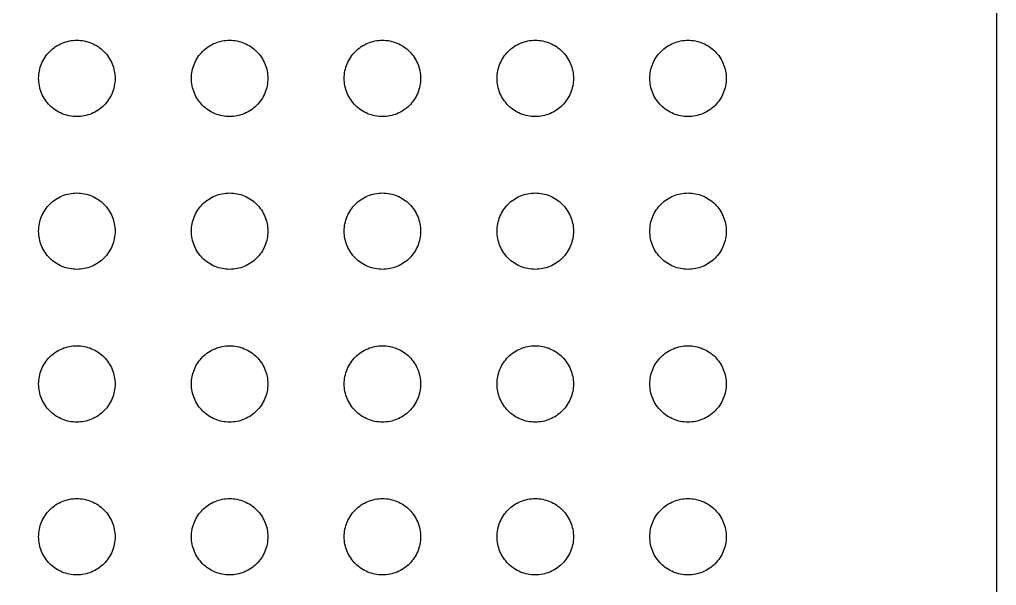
# Model space of a CAD drawing. Header units: millimetres. Extents: x 3 to 101, y 3 to 109.
# Drawn here: x 75.5 to 101.08, y 67.72 to 82.54 of the extents above; entities that cross this region are included whole.
import ezdxf

# ---------------------------------------------------------------- set-up
doc = ezdxf.new("R2010")
doc.units = ezdxf.units.MM
doc.layers.add('CUT', color=1, linetype='Continuous')
doc.layers.add('ENGRAVE', color=5, linetype='Continuous')

msp = doc.modelspace()

# ---------------------------------------------------------------- linework, layer by layer
at = {"layer": 'CUT'}
msp.add_lwpolyline([(6.9982, 109.075), (97.0018, 109.075), (97.3994, 109.0555), (97.795, 108.9968), (98.1829, 108.8996), (98.5595, 108.7649), (98.921, 108.5939), (99.264, 108.3883), (99.5852, 108.1501), (99.8815, 107.8815), (100.1501, 107.5852), (100.3883, 107.264), (100.5939, 106.921), (100.7649, 106.5595), (100.8996, 106.1829), (100.9968, 105.795), (101.0555, 105.3994), (101.075, 105.0018), (101.075, 6.9982)], dxfattribs=at)
at = {"layer": 'ENGRAVE'}
for points in [[(78, 81), (77.9988, 80.9509), (77.9952, 80.902), (77.9892, 80.8533), (77.9808, 80.8049), (77.97, 80.757), (77.9569, 80.7097), (77.9415, 80.6631), (77.9239, 80.6173), (77.904, 80.5724), (77.8819, 80.5286), (77.8577, 80.4859), (77.8315, 80.4444), (77.8032, 80.4043), (77.773, 80.3656), (77.741, 80.3284), (77.7071, 80.2929), (77.6716, 80.259), (77.6344, 80.227), (77.5957, 80.1968), (77.5556, 80.1685), (77.5141, 80.1423), (77.4714, 80.1181), (77.4276, 80.096), (77.3827, 80.0761), (77.3369, 80.0585), (77.2903, 80.0431), (77.243, 80.03), (77.1951, 80.0192), (77.1467, 80.0108), (77.098, 80.0048), (77.0491, 80.0012), (77, 80), (76.9509, 80.0012), (76.902, 80.0048), (76.8533, 80.0108), (76.8049, 80.0192), (76.757, 80.03), (76.7097, 80.0431), (76.6631, 80.0585), (76.6173, 80.0761), (76.5724, 80.096), (76.5286, 80.1181), (76.4859, 80.1423), (76.4444, 80.1685), (76.4043, 80.1968), (76.3656, 80.227), (76.3284, 80.259), (76.2929, 80.2929), (76.259, 80.3284), (76.227, 80.3656), (76.1968, 80.4043), (76.1685, 80.4444), (76.1423, 80.4859), (76.1181, 80.5286), (76.096, 80.5724), (76.0761, 80.6173), (76.0585, 80.6631), (76.0431, 80.7097), (76.03, 80.757), (76.0192, 80.8049), (76.0108, 80.8533), (76.0048, 80.902), (76.0012, 80.9509), (76, 81), (76.0012, 81.0491), (76.0048, 81.098), (76.0108, 81.1467), (76.0192, 81.1951), (76.03, 81.243), (76.0431, 81.2903), (76.0585, 81.3369), (76.0761, 81.3827), (76.096, 81.4276), (76.1181, 81.4714), (76.1423, 81.5141), (76.1685, 81.5556), (76.1968, 81.5957), (76.227, 81.6344), (76.259, 81.6716), (76.2929, 81.7071), (76.3284, 81.741), (76.3656, 81.773), (76.4043, 81.8032), (76.4444, 81.8315), (76.4859, 81.8577), (76.5286, 81.8819), (76.5724, 81.904), (76.6173, 81.9239), (76.6631, 81.9415), (76.7097, 81.9569), (76.757, 81.97), (76.8049, 81.9808), (76.8533, 81.9892), (76.902, 81.9952), (76.9509, 81.9988), (77, 82), (77.0491, 81.9988), (77.098, 81.9952), (77.1467, 81.9892), (77.1951, 81.9808), (77.243, 81.97), (77.2903, 81.9569), (77.3369, 81.9415), (77.3827, 81.9239), (77.4276, 81.904), (77.4714, 81.8819), (77.5141, 81.8577), (77.5556, 81.8315), (77.5957, 81.8032), (77.6344, 81.773), (77.6716, 81.741), (77.7071, 81.7071), (77.741, 81.6716), (77.773, 81.6344), (77.8032, 81.5957), (77.8315, 81.5556), (77.8577, 81.5141), (77.8819, 81.4714), (77.904, 81.4276), (77.9239, 81.3827), (77.9415, 81.3369), (77.9569, 81.2903), (77.97, 81.243), (77.9808, 81.1951), (77.9892, 81.1467), (77.9952, 81.098), (77.9988, 81.0491), (78, 81)], [(82, 81), (81.9988, 80.9509), (81.9952, 80.902), (81.9892, 80.8533), (81.9808, 80.8049), (81.97, 80.757), (81.9569, 80.7097), (81.9415, 80.6631), (81.9239, 80.6173), (81.904, 80.5724), (81.8819, 80.5286), (81.8577, 80.4859), (81.8315, 80.4444), (81.8032, 80.4043), (81.773, 80.3656), (81.741, 80.3284), (81.7071, 80.2929), (81.6716, 80.259), (81.6344, 80.227), (81.5957, 80.1968), (81.5556, 80.1685), (81.5141, 80.1423), (81.4714, 80.1181), (81.4276, 80.096), (81.3827, 80.0761), (81.3369, 80.0585), (81.2903, 80.0431), (81.243, 80.03), (81.1951, 80.0192), (81.1467, 80.0108), (81.098, 80.0048), (81.0491, 80.0012), (81, 80), (80.9509, 80.0012), (80.902, 80.0048), (80.8533, 80.0108), (80.8049, 80.0192), (80.757, 80.03), (80.7097, 80.0431), (80.6631, 80.0585), (80.6173, 80.0761), (80.5724, 80.096), (80.5286, 80.1181), (80.4859, 80.1423), (80.4444, 80.1685), (80.4043, 80.1968), (80.3656, 80.227), (80.3284, 80.259), (80.2929, 80.2929), (80.259, 80.3284), (80.227, 80.3656), (80.1968, 80.4043), (80.1685, 80.4444), (80.1423, 80.4859), (80.1181, 80.5286), (80.096, 80.5724), (80.0761, 80.6173), (80.0585, 80.6631), (80.0431, 80.7097), (80.03, 80.757), (80.0192, 80.8049), (80.0108, 80.8533), (80.0048, 80.902), (80.0012, 80.9509), (80, 81), (80.0012, 81.0491), (80.0048, 81.098), (80.0108, 81.1467), (80.0192, 81.1951), (80.03, 81.243), (80.0431, 81.2903), (80.0585, 81.3369), (80.0761, 81.3827), (80.096, 81.4276), (80.1181, 81.4714), (80.1423, 81.5141), (80.1685, 81.5556), (80.1968, 81.5957), (80.227, 81.6344), (80.259, 81.6716), (80.2929, 81.7071), (80.3284, 81.741), (80.3656, 81.773), (80.4043, 81.8032), (80.4444, 81.8315), (80.4859, 81.8577), (80.5286, 81.8819), (80.5724, 81.904), (80.6173, 81.9239), (80.6631, 81.9415), (80.7097, 81.9569), (80.757, 81.97), (80.8049, 81.9808), (80.8533, 81.9892), (80.902, 81.9952), (80.9509, 81.9988), (81, 82), (81.0491, 81.9988), (81.098, 81.9952), (81.1467, 81.9892), (81.1951, 81.9808), (81.243, 81.97), (81.2903, 81.9569), (81.3369, 81.9415), (81.3827, 81.9239), (81.4276, 81.904), (81.4714, 81.8819), (81.5141, 81.8577), (81.5556, 81.8315), (81.5957, 81.8032), (81.6344, 81.773), (81.6716, 81.741), (81.7071, 81.7071), (81.741, 81.6716), (81.773, 81.6344), (81.8032, 81.5957), (81.8315, 81.5556), (81.8577, 81.5141), (81.8819, 81.4714), (81.904, 81.4276), (81.9239, 81.3827), (81.9415, 81.3369), (81.9569, 81.2903), (81.97, 81.243), (81.9808, 81.1951), (81.9892, 81.1467), (81.9952, 81.098), (81.9988, 81.0491), (82, 81)], [(86, 81), (85.9988, 80.9509), (85.9952, 80.902), (85.9892, 80.8533), (85.9808, 80.8049), (85.97, 80.757), (85.9569, 80.7097), (85.9415, 80.6631), (85.9239, 80.6173), (85.904, 80.5724), (85.8819, 80.5286), (85.8577, 80.4859), (85.8315, 80.4444), (85.8032, 80.4043), (85.773, 80.3656), (85.741, 80.3284), (85.7071, 80.2929), (85.6716, 80.259), (85.6344, 80.227), (85.5957, 80.1968), (85.5556, 80.1685), (85.5141, 80.1423), (85.4714, 80.1181), (85.4276, 80.096), (85.3827, 80.0761), (85.3369, 80.0585), (85.2903, 80.0431), (85.243, 80.03), (85.1951, 80.0192), (85.1467, 80.0108), (85.098, 80.0048), (85.0491, 80.0012), (85, 80), (84.9509, 80.0012), (84.902, 80.0048), (84.8533, 80.0108), (84.8049, 80.0192), (84.757, 80.03), (84.7097, 80.0431), (84.6631, 80.0585), (84.6173, 80.0761), (84.5724, 80.096), (84.5286, 80.1181), (84.4859, 80.1423), (84.4444, 80.1685), (84.4043, 80.1968), (84.3656, 80.227), (84.3284, 80.259), (84.2929, 80.2929), (84.259, 80.3284), (84.227, 80.3656), (84.1968, 80.4043), (84.1685, 80.4444), (84.1423, 80.4859), (84.1181, 80.5286), (84.096, 80.5724), (84.0761, 80.6173), (84.0585, 80.6631), (84.0431, 80.7097), (84.03, 80.757), (84.0192, 80.8049), (84.0108, 80.8533), (84.0048, 80.902), (84.0012, 80.9509), (84, 81), (84.0012, 81.0491), (84.0048, 81.098), (84.0108, 81.1467), (84.0192, 81.1951), (84.03, 81.243), (84.0431, 81.2903), (84.0585, 81.3369), (84.0761, 81.3827), (84.096, 81.4276), (84.1181, 81.4714), (84.1423, 81.5141), (84.1685, 81.5556), (84.1968, 81.5957), (84.227, 81.6344), (84.259, 81.6716), (84.2929, 81.7071), (84.3284, 81.741), (84.3656, 81.773), (84.4043, 81.8032), (84.4444, 81.8315), (84.4859, 81.8577), (84.5286, 81.8819), (84.5724, 81.904), (84.6173, 81.9239), (84.6631, 81.9415), (84.7097, 81.9569), (84.757, 81.97), (84.8049, 81.9808), (84.8533, 81.9892), (84.902, 81.9952), (84.9509, 81.9988), (85, 82), (85.0491, 81.9988), (85.098, 81.9952), (85.1467, 81.9892), (85.1951, 81.9808), (85.243, 81.97), (85.2903, 81.9569), (85.3369, 81.9415), (85.3827, 81.9239), (85.4276, 81.904), (85.4714, 81.8819), (85.5141, 81.8577), (85.5556, 81.8315), (85.5957, 81.8032), (85.6344, 81.773), (85.6716, 81.741), (85.7071, 81.7071), (85.741, 81.6716), (85.773, 81.6344), (85.8032, 81.5957), (85.8315, 81.5556), (85.8577, 81.5141), (85.8819, 81.4714), (85.904, 81.4276), (85.9239, 81.3827), (85.9415, 81.3369), (85.9569, 81.2903), (85.97, 81.243), (85.9808, 81.1951), (85.9892, 81.1467), (85.9952, 81.098), (85.9988, 81.0491), (86, 81)], [(90, 81), (89.9988, 80.9509), (89.9952, 80.902), (89.9892, 80.8533), (89.9808, 80.8049), (89.97, 80.757), (89.9569, 80.7097), (89.9415, 80.6631), (89.9239, 80.6173), (89.904, 80.5724), (89.8819, 80.5286), (89.8577, 80.4859), (89.8315, 80.4444), (89.8032, 80.4043), (89.773, 80.3656), (89.741, 80.3284), (89.7071, 80.2929), (89.6716, 80.259), (89.6344, 80.227), (89.5957, 80.1968), (89.5556, 80.1685), (89.5141, 80.1423), (89.4714, 80.1181), (89.4276, 80.096), (89.3827, 80.0761), (89.3369, 80.0585), (89.2903, 80.0431), (89.243, 80.03), (89.1951, 80.0192), (89.1467, 80.0108), (89.098, 80.0048), (89.0491, 80.0012), (89, 80), (88.9509, 80.0012), (88.902, 80.0048), (88.8533, 80.0108), (88.8049, 80.0192), (88.757, 80.03), (88.7097, 80.0431), (88.6631, 80.0585), (88.6173, 80.0761), (88.5724, 80.096), (88.5286, 80.1181), (88.4859, 80.1423), (88.4444, 80.1685), (88.4043, 80.1968), (88.3656, 80.227), (88.3284, 80.259), (88.2929, 80.2929), (88.259, 80.3284), (88.227, 80.3656), (88.1968, 80.4043), (88.1685, 80.4444), (88.1423, 80.4859), (88.1181, 80.5286), (88.096, 80.5724), (88.0761, 80.6173), (88.0585, 80.6631), (88.0431, 80.7097), (88.03, 80.757), (88.0192, 80.8049), (88.0108, 80.8533), (88.0048, 80.902), (88.0012, 80.9509), (88, 81), (88.0012, 81.0491), (88.0048, 81.098), (88.0108, 81.1467), (88.0192, 81.1951), (88.03, 81.243), (88.0431, 81.2903), (88.0585, 81.3369), (88.0761, 81.3827), (88.096, 81.4276), (88.1181, 81.4714), (88.1423, 81.5141), (88.1685, 81.5556), (88.1968, 81.5957), (88.227, 81.6344), (88.259, 81.6716), (88.2929, 81.7071), (88.3284, 81.741), (88.3656, 81.773), (88.4043, 81.8032), (88.4444, 81.8315), (88.4859, 81.8577), (88.5286, 81.8819), (88.5724, 81.904), (88.6173, 81.9239), (88.6631, 81.9415), (88.7097, 81.9569), (88.757, 81.97), (88.8049, 81.9808), (88.8533, 81.9892), (88.902, 81.9952), (88.9509, 81.9988), (89, 82), (89.0491, 81.9988), (89.098, 81.9952), (89.1467, 81.9892), (89.1951, 81.9808), (89.243, 81.97), (89.2903, 81.9569), (89.3369, 81.9415), (89.3827, 81.9239), (89.4276, 81.904), (89.4714, 81.8819), (89.5141, 81.8577), (89.5556, 81.8315), (89.5957, 81.8032), (89.6344, 81.773), (89.6716, 81.741), (89.7071, 81.7071), (89.741, 81.6716), (89.773, 81.6344), (89.8032, 81.5957), (89.8315, 81.5556), (89.8577, 81.5141), (89.8819, 81.4714), (89.904, 81.4276), (89.9239, 81.3827), (89.9415, 81.3369), (89.9569, 81.2903), (89.97, 81.243), (89.9808, 81.1951), (89.9892, 81.1467), (89.9952, 81.098), (89.9988, 81.0491), (90, 81)], [(94, 81), (93.9988, 80.9509), (93.9952, 80.902), (93.9892, 80.8533), (93.9808, 80.8049), (93.97, 80.757), (93.9569, 80.7097), (93.9415, 80.6631), (93.9239, 80.6173), (93.904, 80.5724), (93.8819, 80.5286), (93.8577, 80.4859), (93.8315, 80.4444), (93.8032, 80.4043), (93.773, 80.3656), (93.741, 80.3284), (93.7071, 80.2929), (93.6716, 80.259), (93.6344, 80.227), (93.5957, 80.1968), (93.5556, 80.1685), (93.5141, 80.1423), (93.4714, 80.1181), (93.4276, 80.096), (93.3827, 80.0761), (93.3369, 80.0585), (93.2903, 80.0431), (93.243, 80.03), (93.1951, 80.0192), (93.1467, 80.0108), (93.098, 80.0048), (93.0491, 80.0012), (93, 80), (92.9509, 80.0012), (92.902, 80.0048), (92.8533, 80.0108), (92.8049, 80.0192), (92.757, 80.03), (92.7097, 80.0431), (92.6631, 80.0585), (92.6173, 80.0761), (92.5724, 80.096), (92.5286, 80.1181), (92.4859, 80.1423), (92.4444, 80.1685), (92.4043, 80.1968), (92.3656, 80.227), (92.3284, 80.259), (92.2929, 80.2929), (92.259, 80.3284), (92.227, 80.3656), (92.1968, 80.4043), (92.1685, 80.4444), (92.1423, 80.4859), (92.1181, 80.5286), (92.096, 80.5724), (92.0761, 80.6173), (92.0585, 80.6631), (92.0431, 80.7097), (92.03, 80.757), (92.0192, 80.8049), (92.0108, 80.8533), (92.0048, 80.902), (92.0012, 80.9509), (92, 81), (92.0012, 81.0491), (92.0048, 81.098), (92.0108, 81.1467), (92.0192, 81.1951), (92.03, 81.243), (92.0431, 81.2903), (92.0585, 81.3369), (92.0761, 81.3827), (92.096, 81.4276), (92.1181, 81.4714), (92.1423, 81.5141), (92.1685, 81.5556), (92.1968, 81.5957), (92.227, 81.6344), (92.259, 81.6716), (92.2929, 81.7071), (92.3284, 81.741), (92.3656, 81.773), (92.4043, 81.8032), (92.4444, 81.8315), (92.4859, 81.8577), (92.5286, 81.8819), (92.5724, 81.904), (92.6173, 81.9239), (92.6631, 81.9415), (92.7097, 81.9569), (92.757, 81.97), (92.8049, 81.9808), (92.8533, 81.9892), (92.902, 81.9952), (92.9509, 81.9988), (93, 82), (93.0491, 81.9988), (93.098, 81.9952), (93.1467, 81.9892), (93.1951, 81.9808), (93.243, 81.97), (93.2903, 81.9569), (93.3369, 81.9415), (93.3827, 81.9239), (93.4276, 81.904), (93.4714, 81.8819), (93.5141, 81.8577), (93.5556, 81.8315), (93.5957, 81.8032), (93.6344, 81.773), (93.6716, 81.741), (93.7071, 81.7071), (93.741, 81.6716), (93.773, 81.6344), (93.8032, 81.5957), (93.8315, 81.5556), (93.8577, 81.5141), (93.8819, 81.4714), (93.904, 81.4276), (93.9239, 81.3827), (93.9415, 81.3369), (93.9569, 81.2903), (93.97, 81.243), (93.9808, 81.1951), (93.9892, 81.1467), (93.9952, 81.098), (93.9988, 81.0491), (94, 81)], [(78, 77), (77.9988, 76.9509), (77.9952, 76.902), (77.9892, 76.8533), (77.9808, 76.8049), (77.97, 76.757), (77.9569, 76.7097), (77.9415, 76.6631), (77.9239, 76.6173), (77.904, 76.5724), (77.8819, 76.5286), (77.8577, 76.4859), (77.8315, 76.4444), (77.8032, 76.4043), (77.773, 76.3656), (77.741, 76.3284), (77.7071, 76.2929), (77.6716, 76.259), (77.6344, 76.227), (77.5957, 76.1968), (77.5556, 76.1685), (77.5141, 76.1423), (77.4714, 76.1181), (77.4276, 76.096), (77.3827, 76.0761), (77.3369, 76.0585), (77.2903, 76.0431), (77.243, 76.03), (77.1951, 76.0192), (77.1467, 76.0108), (77.098, 76.0048), (77.0491, 76.0012), (77, 76), (76.9509, 76.0012), (76.902, 76.0048), (76.8533, 76.0108), (76.8049, 76.0192), (76.757, 76.03), (76.7097, 76.0431), (76.6631, 76.0585), (76.6173, 76.0761), (76.5724, 76.096), (76.5286, 76.1181), (76.4859, 76.1423), (76.4444, 76.1685), (76.4043, 76.1968), (76.3656, 76.227), (76.3284, 76.259), (76.2929, 76.2929), (76.259, 76.3284), (76.227, 76.3656), (76.1968, 76.4043), (76.1685, 76.4444), (76.1423, 76.4859), (76.1181, 76.5286), (76.096, 76.5724), (76.0761, 76.6173), (76.0585, 76.6631), (76.0431, 76.7097), (76.03, 76.757), (76.0192, 76.8049), (76.0108, 76.8533), (76.0048, 76.902), (76.0012, 76.9509), (76, 77), (76.0012, 77.0491), (76.0048, 77.098), (76.0108, 77.1467), (76.0192, 77.1951), (76.03, 77.243), (76.0431, 77.2903), (76.0585, 77.3369), (76.0761, 77.3827), (76.096, 77.4276), (76.1181, 77.4714), (76.1423, 77.5141), (76.1685, 77.5556), (76.1968, 77.5957), (76.227, 77.6344), (76.259, 77.6716), (76.2929, 77.7071), (76.3284, 77.741), (76.3656, 77.773), (76.4043, 77.8032), (76.4444, 77.8315), (76.4859, 77.8577), (76.5286, 77.8819), (76.5724, 77.904), (76.6173, 77.9239), (76.6631, 77.9415), (76.7097, 77.9569), (76.757, 77.97), (76.8049, 77.9808), (76.8533, 77.9892), (76.902, 77.9952), (76.9509, 77.9988), (77, 78), (77.0491, 77.9988), (77.098, 77.9952), (77.1467, 77.9892), (77.1951, 77.9808), (77.243, 77.97), (77.2903, 77.9569), (77.3369, 77.9415), (77.3827, 77.9239), (77.4276, 77.904), (77.4714, 77.8819), (77.5141, 77.8577), (77.5556, 77.8315), (77.5957, 77.8032), (77.6344, 77.773), (77.6716, 77.741), (77.7071, 77.7071), (77.741, 77.6716), (77.773, 77.6344), (77.8032, 77.5957), (77.8315, 77.5556), (77.8577, 77.5141), (77.8819, 77.4714), (77.904, 77.4276), (77.9239, 77.3827), (77.9415, 77.3369), (77.9569, 77.2903), (77.97, 77.243), (77.9808, 77.1951), (77.9892, 77.1467), (77.9952, 77.098), (77.9988, 77.0491), (78, 77)], [(82, 77), (81.9988, 76.9509), (81.9952, 76.902), (81.9892, 76.8533), (81.9808, 76.8049), (81.97, 76.757), (81.9569, 76.7097), (81.9415, 76.6631), (81.9239, 76.6173), (81.904, 76.5724), (81.8819, 76.5286), (81.8577, 76.4859), (81.8315, 76.4444), (81.8032, 76.4043), (81.773, 76.3656), (81.741, 76.3284), (81.7071, 76.2929), (81.6716, 76.259), (81.6344, 76.227), (81.5957, 76.1968), (81.5556, 76.1685), (81.5141, 76.1423), (81.4714, 76.1181), (81.4276, 76.096), (81.3827, 76.0761), (81.3369, 76.0585), (81.2903, 76.0431), (81.243, 76.03), (81.1951, 76.0192), (81.1467, 76.0108), (81.098, 76.0048), (81.0491, 76.0012), (81, 76), (80.9509, 76.0012), (80.902, 76.0048), (80.8533, 76.0108), (80.8049, 76.0192), (80.757, 76.03), (80.7097, 76.0431), (80.6631, 76.0585), (80.6173, 76.0761), (80.5724, 76.096), (80.5286, 76.1181), (80.4859, 76.1423), (80.4444, 76.1685), (80.4043, 76.1968), (80.3656, 76.227), (80.3284, 76.259), (80.2929, 76.2929), (80.259, 76.3284), (80.227, 76.3656), (80.1968, 76.4043), (80.1685, 76.4444), (80.1423, 76.4859), (80.1181, 76.5286), (80.096, 76.5724), (80.0761, 76.6173), (80.0585, 76.6631), (80.0431, 76.7097), (80.03, 76.757), (80.0192, 76.8049), (80.0108, 76.8533), (80.0048, 76.902), (80.0012, 76.9509), (80, 77), (80.0012, 77.0491), (80.0048, 77.098), (80.0108, 77.1467), (80.0192, 77.1951), (80.03, 77.243), (80.0431, 77.2903), (80.0585, 77.3369), (80.0761, 77.3827), (80.096, 77.4276), (80.1181, 77.4714), (80.1423, 77.5141), (80.1685, 77.5556), (80.1968, 77.5957), (80.227, 77.6344), (80.259, 77.6716), (80.2929, 77.7071), (80.3284, 77.741), (80.3656, 77.773), (80.4043, 77.8032), (80.4444, 77.8315), (80.4859, 77.8577), (80.5286, 77.8819), (80.5724, 77.904), (80.6173, 77.9239), (80.6631, 77.9415), (80.7097, 77.9569), (80.757, 77.97), (80.8049, 77.9808), (80.8533, 77.9892), (80.902, 77.9952), (80.9509, 77.9988), (81, 78), (81.0491, 77.9988), (81.098, 77.9952), (81.1467, 77.9892), (81.1951, 77.9808), (81.243, 77.97), (81.2903, 77.9569), (81.3369, 77.9415), (81.3827, 77.9239), (81.4276, 77.904), (81.4714, 77.8819), (81.5141, 77.8577), (81.5556, 77.8315), (81.5957, 77.8032), (81.6344, 77.773), (81.6716, 77.741), (81.7071, 77.7071), (81.741, 77.6716), (81.773, 77.6344), (81.8032, 77.5957), (81.8315, 77.5556), (81.8577, 77.5141), (81.8819, 77.4714), (81.904, 77.4276), (81.9239, 77.3827), (81.9415, 77.3369), (81.9569, 77.2903), (81.97, 77.243), (81.9808, 77.1951), (81.9892, 77.1467), (81.9952, 77.098), (81.9988, 77.0491), (82, 77)], [(86, 77), (85.9988, 76.9509), (85.9952, 76.902), (85.9892, 76.8533), (85.9808, 76.8049), (85.97, 76.757), (85.9569, 76.7097), (85.9415, 76.6631), (85.9239, 76.6173), (85.904, 76.5724), (85.8819, 76.5286), (85.8577, 76.4859), (85.8315, 76.4444), (85.8032, 76.4043), (85.773, 76.3656), (85.741, 76.3284), (85.7071, 76.2929), (85.6716, 76.259), (85.6344, 76.227), (85.5957, 76.1968), (85.5556, 76.1685), (85.5141, 76.1423), (85.4714, 76.1181), (85.4276, 76.096), (85.3827, 76.0761), (85.3369, 76.0585), (85.2903, 76.0431), (85.243, 76.03), (85.1951, 76.0192), (85.1467, 76.0108), (85.098, 76.0048), (85.0491, 76.0012), (85, 76), (84.9509, 76.0012), (84.902, 76.0048), (84.8533, 76.0108), (84.8049, 76.0192), (84.757, 76.03), (84.7097, 76.0431), (84.6631, 76.0585), (84.6173, 76.0761), (84.5724, 76.096), (84.5286, 76.1181), (84.4859, 76.1423), (84.4444, 76.1685), (84.4043, 76.1968), (84.3656, 76.227), (84.3284, 76.259), (84.2929, 76.2929), (84.259, 76.3284), (84.227, 76.3656), (84.1968, 76.4043), (84.1685, 76.4444), (84.1423, 76.4859), (84.1181, 76.5286), (84.096, 76.5724), (84.0761, 76.6173), (84.0585, 76.6631), (84.0431, 76.7097), (84.03, 76.757), (84.0192, 76.8049), (84.0108, 76.8533), (84.0048, 76.902), (84.0012, 76.9509), (84, 77), (84.0012, 77.0491), (84.0048, 77.098), (84.0108, 77.1467), (84.0192, 77.1951), (84.03, 77.243), (84.0431, 77.2903), (84.0585, 77.3369), (84.0761, 77.3827), (84.096, 77.4276), (84.1181, 77.4714), (84.1423, 77.5141), (84.1685, 77.5556), (84.1968, 77.5957), (84.227, 77.6344), (84.259, 77.6716), (84.2929, 77.7071), (84.3284, 77.741), (84.3656, 77.773), (84.4043, 77.8032), (84.4444, 77.8315), (84.4859, 77.8577), (84.5286, 77.8819), (84.5724, 77.904), (84.6173, 77.9239), (84.6631, 77.9415), (84.7097, 77.9569), (84.757, 77.97), (84.8049, 77.9808), (84.8533, 77.9892), (84.902, 77.9952), (84.9509, 77.9988), (85, 78), (85.0491, 77.9988), (85.098, 77.9952), (85.1467, 77.9892), (85.1951, 77.9808), (85.243, 77.97), (85.2903, 77.9569), (85.3369, 77.9415), (85.3827, 77.9239), (85.4276, 77.904), (85.4714, 77.8819), (85.5141, 77.8577), (85.5556, 77.8315), (85.5957, 77.8032), (85.6344, 77.773), (85.6716, 77.741), (85.7071, 77.7071), (85.741, 77.6716), (85.773, 77.6344), (85.8032, 77.5957), (85.8315, 77.5556), (85.8577, 77.5141), (85.8819, 77.4714), (85.904, 77.4276), (85.9239, 77.3827), (85.9415, 77.3369), (85.9569, 77.2903), (85.97, 77.243), (85.9808, 77.1951), (85.9892, 77.1467), (85.9952, 77.098), (85.9988, 77.0491), (86, 77)], [(90, 77), (89.9988, 76.9509), (89.9952, 76.902), (89.9892, 76.8533), (89.9808, 76.8049), (89.97, 76.757), (89.9569, 76.7097), (89.9415, 76.6631), (89.9239, 76.6173), (89.904, 76.5724), (89.8819, 76.5286), (89.8577, 76.4859), (89.8315, 76.4444), (89.8032, 76.4043), (89.773, 76.3656), (89.741, 76.3284), (89.7071, 76.2929), (89.6716, 76.259), (89.6344, 76.227), (89.5957, 76.1968), (89.5556, 76.1685), (89.5141, 76.1423), (89.4714, 76.1181), (89.4276, 76.096), (89.3827, 76.0761), (89.3369, 76.0585), (89.2903, 76.0431), (89.243, 76.03), (89.1951, 76.0192), (89.1467, 76.0108), (89.098, 76.0048), (89.0491, 76.0012), (89, 76), (88.9509, 76.0012), (88.902, 76.0048), (88.8533, 76.0108), (88.8049, 76.0192), (88.757, 76.03), (88.7097, 76.0431), (88.6631, 76.0585), (88.6173, 76.0761), (88.5724, 76.096), (88.5286, 76.1181), (88.4859, 76.1423), (88.4444, 76.1685), (88.4043, 76.1968), (88.3656, 76.227), (88.3284, 76.259), (88.2929, 76.2929), (88.259, 76.3284), (88.227, 76.3656), (88.1968, 76.4043), (88.1685, 76.4444), (88.1423, 76.4859), (88.1181, 76.5286), (88.096, 76.5724), (88.0761, 76.6173), (88.0585, 76.6631), (88.0431, 76.7097), (88.03, 76.757), (88.0192, 76.8049), (88.0108, 76.8533), (88.0048, 76.902), (88.0012, 76.9509), (88, 77), (88.0012, 77.0491), (88.0048, 77.098), (88.0108, 77.1467), (88.0192, 77.1951), (88.03, 77.243), (88.0431, 77.2903), (88.0585, 77.3369), (88.0761, 77.3827), (88.096, 77.4276), (88.1181, 77.4714), (88.1423, 77.5141), (88.1685, 77.5556), (88.1968, 77.5957), (88.227, 77.6344), (88.259, 77.6716), (88.2929, 77.7071), (88.3284, 77.741), (88.3656, 77.773), (88.4043, 77.8032), (88.4444, 77.8315), (88.4859, 77.8577), (88.5286, 77.8819), (88.5724, 77.904), (88.6173, 77.9239), (88.6631, 77.9415), (88.7097, 77.9569), (88.757, 77.97), (88.8049, 77.9808), (88.8533, 77.9892), (88.902, 77.9952), (88.9509, 77.9988), (89, 78), (89.0491, 77.9988), (89.098, 77.9952), (89.1467, 77.9892), (89.1951, 77.9808), (89.243, 77.97), (89.2903, 77.9569), (89.3369, 77.9415), (89.3827, 77.9239), (89.4276, 77.904), (89.4714, 77.8819), (89.5141, 77.8577), (89.5556, 77.8315), (89.5957, 77.8032), (89.6344, 77.773), (89.6716, 77.741), (89.7071, 77.7071), (89.741, 77.6716), (89.773, 77.6344), (89.8032, 77.5957), (89.8315, 77.5556), (89.8577, 77.5141), (89.8819, 77.4714), (89.904, 77.4276), (89.9239, 77.3827), (89.9415, 77.3369), (89.9569, 77.2903), (89.97, 77.243), (89.9808, 77.1951), (89.9892, 77.1467), (89.9952, 77.098), (89.9988, 77.0491), (90, 77)], [(94, 77), (93.9988, 76.9509), (93.9952, 76.902), (93.9892, 76.8533), (93.9808, 76.8049), (93.97, 76.757), (93.9569, 76.7097), (93.9415, 76.6631), (93.9239, 76.6173), (93.904, 76.5724), (93.8819, 76.5286), (93.8577, 76.4859), (93.8315, 76.4444), (93.8032, 76.4043), (93.773, 76.3656), (93.741, 76.3284), (93.7071, 76.2929), (93.6716, 76.259), (93.6344, 76.227), (93.5957, 76.1968), (93.5556, 76.1685), (93.5141, 76.1423), (93.4714, 76.1181), (93.4276, 76.096), (93.3827, 76.0761), (93.3369, 76.0585), (93.2903, 76.0431), (93.243, 76.03), (93.1951, 76.0192), (93.1467, 76.0108), (93.098, 76.0048), (93.0491, 76.0012), (93, 76), (92.9509, 76.0012), (92.902, 76.0048), (92.8533, 76.0108), (92.8049, 76.0192), (92.757, 76.03), (92.7097, 76.0431), (92.6631, 76.0585), (92.6173, 76.0761), (92.5724, 76.096), (92.5286, 76.1181), (92.4859, 76.1423), (92.4444, 76.1685), (92.4043, 76.1968), (92.3656, 76.227), (92.3284, 76.259), (92.2929, 76.2929), (92.259, 76.3284), (92.227, 76.3656), (92.1968, 76.4043), (92.1685, 76.4444), (92.1423, 76.4859), (92.1181, 76.5286), (92.096, 76.5724), (92.0761, 76.6173), (92.0585, 76.6631), (92.0431, 76.7097), (92.03, 76.757), (92.0192, 76.8049), (92.0108, 76.8533), (92.0048, 76.902), (92.0012, 76.9509), (92, 77), (92.0012, 77.0491), (92.0048, 77.098), (92.0108, 77.1467), (92.0192, 77.1951), (92.03, 77.243), (92.0431, 77.2903), (92.0585, 77.3369), (92.0761, 77.3827), (92.096, 77.4276), (92.1181, 77.4714), (92.1423, 77.5141), (92.1685, 77.5556), (92.1968, 77.5957), (92.227, 77.6344), (92.259, 77.6716), (92.2929, 77.7071), (92.3284, 77.741), (92.3656, 77.773), (92.4043, 77.8032), (92.4444, 77.8315), (92.4859, 77.8577), (92.5286, 77.8819), (92.5724, 77.904), (92.6173, 77.9239), (92.6631, 77.9415), (92.7097, 77.9569), (92.757, 77.97), (92.8049, 77.9808), (92.8533, 77.9892), (92.902, 77.9952), (92.9509, 77.9988), (93, 78), (93.0491, 77.9988), (93.098, 77.9952), (93.1467, 77.9892), (93.1951, 77.9808), (93.243, 77.97), (93.2903, 77.9569), (93.3369, 77.9415), (93.3827, 77.9239), (93.4276, 77.904), (93.4714, 77.8819), (93.5141, 77.8577), (93.5556, 77.8315), (93.5957, 77.8032), (93.6344, 77.773), (93.6716, 77.741), (93.7071, 77.7071), (93.741, 77.6716), (93.773, 77.6344), (93.8032, 77.5957), (93.8315, 77.5556), (93.8577, 77.5141), (93.8819, 77.4714), (93.904, 77.4276), (93.9239, 77.3827), (93.9415, 77.3369), (93.9569, 77.2903), (93.97, 77.243), (93.9808, 77.1951), (93.9892, 77.1467), (93.9952, 77.098), (93.9988, 77.0491), (94, 77)], [(78, 73), (77.9988, 72.9509), (77.9952, 72.902), (77.9892, 72.8533), (77.9808, 72.8049), (77.97, 72.757), (77.9569, 72.7097), (77.9415, 72.6631), (77.9239, 72.6173), (77.904, 72.5724), (77.8819, 72.5286), (77.8577, 72.4859), (77.8315, 72.4444), (77.8032, 72.4043), (77.773, 72.3656), (77.741, 72.3284), (77.7071, 72.2929), (77.6716, 72.259), (77.6344, 72.227), (77.5957, 72.1968), (77.5556, 72.1685), (77.5141, 72.1423), (77.4714, 72.1181), (77.4276, 72.096), (77.3827, 72.0761), (77.3369, 72.0585), (77.2903, 72.0431), (77.243, 72.03), (77.1951, 72.0192), (77.1467, 72.0108), (77.098, 72.0048), (77.0491, 72.0012), (77, 72), (76.9509, 72.0012), (76.902, 72.0048), (76.8533, 72.0108), (76.8049, 72.0192), (76.757, 72.03), (76.7097, 72.0431), (76.6631, 72.0585), (76.6173, 72.0761), (76.5724, 72.096), (76.5286, 72.1181), (76.4859, 72.1423), (76.4444, 72.1685), (76.4043, 72.1968), (76.3656, 72.227), (76.3284, 72.259), (76.2929, 72.2929), (76.259, 72.3284), (76.227, 72.3656), (76.1968, 72.4043), (76.1685, 72.4444), (76.1423, 72.4859), (76.1181, 72.5286), (76.096, 72.5724), (76.0761, 72.6173), (76.0585, 72.6631), (76.0431, 72.7097), (76.03, 72.757), (76.0192, 72.8049), (76.0108, 72.8533), (76.0048, 72.902), (76.0012, 72.9509), (76, 73), (76.0012, 73.0491), (76.0048, 73.098), (76.0108, 73.1467), (76.0192, 73.1951), (76.03, 73.243), (76.0431, 73.2903), (76.0585, 73.3369), (76.0761, 73.3827), (76.096, 73.4276), (76.1181, 73.4714), (76.1423, 73.5141), (76.1685, 73.5556), (76.1968, 73.5957), (76.227, 73.6344), (76.259, 73.6716), (76.2929, 73.7071), (76.3284, 73.741), (76.3656, 73.773), (76.4043, 73.8032), (76.4444, 73.8315), (76.4859, 73.8577), (76.5286, 73.8819), (76.5724, 73.904), (76.6173, 73.9239), (76.6631, 73.9415), (76.7097, 73.9569), (76.757, 73.97), (76.8049, 73.9808), (76.8533, 73.9892), (76.902, 73.9952), (76.9509, 73.9988), (77, 74), (77.0491, 73.9988), (77.098, 73.9952), (77.1467, 73.9892), (77.1951, 73.9808), (77.243, 73.97), (77.2903, 73.9569), (77.3369, 73.9415), (77.3827, 73.9239), (77.4276, 73.904), (77.4714, 73.8819), (77.5141, 73.8577), (77.5556, 73.8315), (77.5957, 73.8032), (77.6344, 73.773), (77.6716, 73.741), (77.7071, 73.7071), (77.741, 73.6716), (77.773, 73.6344), (77.8032, 73.5957), (77.8315, 73.5556), (77.8577, 73.5141), (77.8819, 73.4714), (77.904, 73.4276), (77.9239, 73.3827), (77.9415, 73.3369), (77.9569, 73.2903), (77.97, 73.243), (77.9808, 73.1951), (77.9892, 73.1467), (77.9952, 73.098), (77.9988, 73.0491), (78, 73)], [(82, 73), (81.9988, 72.9509), (81.9952, 72.902), (81.9892, 72.8533), (81.9808, 72.8049), (81.97, 72.757), (81.9569, 72.7097), (81.9415, 72.6631), (81.9239, 72.6173), (81.904, 72.5724), (81.8819, 72.5286), (81.8577, 72.4859), (81.8315, 72.4444), (81.8032, 72.4043), (81.773, 72.3656), (81.741, 72.3284), (81.7071, 72.2929), (81.6716, 72.259), (81.6344, 72.227), (81.5957, 72.1968), (81.5556, 72.1685), (81.5141, 72.1423), (81.4714, 72.1181), (81.4276, 72.096), (81.3827, 72.0761), (81.3369, 72.0585), (81.2903, 72.0431), (81.243, 72.03), (81.1951, 72.0192), (81.1467, 72.0108), (81.098, 72.0048), (81.0491, 72.0012), (81, 72), (80.9509, 72.0012), (80.902, 72.0048), (80.8533, 72.0108), (80.8049, 72.0192), (80.757, 72.03), (80.7097, 72.0431), (80.6631, 72.0585), (80.6173, 72.0761), (80.5724, 72.096), (80.5286, 72.1181), (80.4859, 72.1423), (80.4444, 72.1685), (80.4043, 72.1968), (80.3656, 72.227), (80.3284, 72.259), (80.2929, 72.2929), (80.259, 72.3284), (80.227, 72.3656), (80.1968, 72.4043), (80.1685, 72.4444), (80.1423, 72.4859), (80.1181, 72.5286), (80.096, 72.5724), (80.0761, 72.6173), (80.0585, 72.6631), (80.0431, 72.7097), (80.03, 72.757), (80.0192, 72.8049), (80.0108, 72.8533), (80.0048, 72.902), (80.0012, 72.9509), (80, 73), (80.0012, 73.0491), (80.0048, 73.098), (80.0108, 73.1467), (80.0192, 73.1951), (80.03, 73.243), (80.0431, 73.2903), (80.0585, 73.3369), (80.0761, 73.3827), (80.096, 73.4276), (80.1181, 73.4714), (80.1423, 73.5141), (80.1685, 73.5556), (80.1968, 73.5957), (80.227, 73.6344), (80.259, 73.6716), (80.2929, 73.7071), (80.3284, 73.741), (80.3656, 73.773), (80.4043, 73.8032), (80.4444, 73.8315), (80.4859, 73.8577), (80.5286, 73.8819), (80.5724, 73.904), (80.6173, 73.9239), (80.6631, 73.9415), (80.7097, 73.9569), (80.757, 73.97), (80.8049, 73.9808), (80.8533, 73.9892), (80.902, 73.9952), (80.9509, 73.9988), (81, 74), (81.0491, 73.9988), (81.098, 73.9952), (81.1467, 73.9892), (81.1951, 73.9808), (81.243, 73.97), (81.2903, 73.9569), (81.3369, 73.9415), (81.3827, 73.9239), (81.4276, 73.904), (81.4714, 73.8819), (81.5141, 73.8577), (81.5556, 73.8315), (81.5957, 73.8032), (81.6344, 73.773), (81.6716, 73.741), (81.7071, 73.7071), (81.741, 73.6716), (81.773, 73.6344), (81.8032, 73.5957), (81.8315, 73.5556), (81.8577, 73.5141), (81.8819, 73.4714), (81.904, 73.4276), (81.9239, 73.3827), (81.9415, 73.3369), (81.9569, 73.2903), (81.97, 73.243), (81.9808, 73.1951), (81.9892, 73.1467), (81.9952, 73.098), (81.9988, 73.0491), (82, 73)], [(86, 73), (85.9988, 72.9509), (85.9952, 72.902), (85.9892, 72.8533), (85.9808, 72.8049), (85.97, 72.757), (85.9569, 72.7097), (85.9415, 72.6631), (85.9239, 72.6173), (85.904, 72.5724), (85.8819, 72.5286), (85.8577, 72.4859), (85.8315, 72.4444), (85.8032, 72.4043), (85.773, 72.3656), (85.741, 72.3284), (85.7071, 72.2929), (85.6716, 72.259), (85.6344, 72.227), (85.5957, 72.1968), (85.5556, 72.1685), (85.5141, 72.1423), (85.4714, 72.1181), (85.4276, 72.096), (85.3827, 72.0761), (85.3369, 72.0585), (85.2903, 72.0431), (85.243, 72.03), (85.1951, 72.0192), (85.1467, 72.0108), (85.098, 72.0048), (85.0491, 72.0012), (85, 72), (84.9509, 72.0012), (84.902, 72.0048), (84.8533, 72.0108), (84.8049, 72.0192), (84.757, 72.03), (84.7097, 72.0431), (84.6631, 72.0585), (84.6173, 72.0761), (84.5724, 72.096), (84.5286, 72.1181), (84.4859, 72.1423), (84.4444, 72.1685), (84.4043, 72.1968), (84.3656, 72.227), (84.3284, 72.259), (84.2929, 72.2929), (84.259, 72.3284), (84.227, 72.3656), (84.1968, 72.4043), (84.1685, 72.4444), (84.1423, 72.4859), (84.1181, 72.5286), (84.096, 72.5724), (84.0761, 72.6173), (84.0585, 72.6631), (84.0431, 72.7097), (84.03, 72.757), (84.0192, 72.8049), (84.0108, 72.8533), (84.0048, 72.902), (84.0012, 72.9509), (84, 73), (84.0012, 73.0491), (84.0048, 73.098), (84.0108, 73.1467), (84.0192, 73.1951), (84.03, 73.243), (84.0431, 73.2903), (84.0585, 73.3369), (84.0761, 73.3827), (84.096, 73.4276), (84.1181, 73.4714), (84.1423, 73.5141), (84.1685, 73.5556), (84.1968, 73.5957), (84.227, 73.6344), (84.259, 73.6716), (84.2929, 73.7071), (84.3284, 73.741), (84.3656, 73.773), (84.4043, 73.8032), (84.4444, 73.8315), (84.4859, 73.8577), (84.5286, 73.8819), (84.5724, 73.904), (84.6173, 73.9239), (84.6631, 73.9415), (84.7097, 73.9569), (84.757, 73.97), (84.8049, 73.9808), (84.8533, 73.9892), (84.902, 73.9952), (84.9509, 73.9988), (85, 74), (85.0491, 73.9988), (85.098, 73.9952), (85.1467, 73.9892), (85.1951, 73.9808), (85.243, 73.97), (85.2903, 73.9569), (85.3369, 73.9415), (85.3827, 73.9239), (85.4276, 73.904), (85.4714, 73.8819), (85.5141, 73.8577), (85.5556, 73.8315), (85.5957, 73.8032), (85.6344, 73.773), (85.6716, 73.741), (85.7071, 73.7071), (85.741, 73.6716), (85.773, 73.6344), (85.8032, 73.5957), (85.8315, 73.5556), (85.8577, 73.5141), (85.8819, 73.4714), (85.904, 73.4276), (85.9239, 73.3827), (85.9415, 73.3369), (85.9569, 73.2903), (85.97, 73.243), (85.9808, 73.1951), (85.9892, 73.1467), (85.9952, 73.098), (85.9988, 73.0491), (86, 73)], [(90, 73), (89.9988, 72.9509), (89.9952, 72.902), (89.9892, 72.8533), (89.9808, 72.8049), (89.97, 72.757), (89.9569, 72.7097), (89.9415, 72.6631), (89.9239, 72.6173), (89.904, 72.5724), (89.8819, 72.5286), (89.8577, 72.4859), (89.8315, 72.4444), (89.8032, 72.4043), (89.773, 72.3656), (89.741, 72.3284), (89.7071, 72.2929), (89.6716, 72.259), (89.6344, 72.227), (89.5957, 72.1968), (89.5556, 72.1685), (89.5141, 72.1423), (89.4714, 72.1181), (89.4276, 72.096), (89.3827, 72.0761), (89.3369, 72.0585), (89.2903, 72.0431), (89.243, 72.03), (89.1951, 72.0192), (89.1467, 72.0108), (89.098, 72.0048), (89.0491, 72.0012), (89, 72), (88.9509, 72.0012), (88.902, 72.0048), (88.8533, 72.0108), (88.8049, 72.0192), (88.757, 72.03), (88.7097, 72.0431), (88.6631, 72.0585), (88.6173, 72.0761), (88.5724, 72.096), (88.5286, 72.1181), (88.4859, 72.1423), (88.4444, 72.1685), (88.4043, 72.1968), (88.3656, 72.227), (88.3284, 72.259), (88.2929, 72.2929), (88.259, 72.3284), (88.227, 72.3656), (88.1968, 72.4043), (88.1685, 72.4444), (88.1423, 72.4859), (88.1181, 72.5286), (88.096, 72.5724), (88.0761, 72.6173), (88.0585, 72.6631), (88.0431, 72.7097), (88.03, 72.757), (88.0192, 72.8049), (88.0108, 72.8533), (88.0048, 72.902), (88.0012, 72.9509), (88, 73), (88.0012, 73.0491), (88.0048, 73.098), (88.0108, 73.1467), (88.0192, 73.1951), (88.03, 73.243), (88.0431, 73.2903), (88.0585, 73.3369), (88.0761, 73.3827), (88.096, 73.4276), (88.1181, 73.4714), (88.1423, 73.5141), (88.1685, 73.5556), (88.1968, 73.5957), (88.227, 73.6344), (88.259, 73.6716), (88.2929, 73.7071), (88.3284, 73.741), (88.3656, 73.773), (88.4043, 73.8032), (88.4444, 73.8315), (88.4859, 73.8577), (88.5286, 73.8819), (88.5724, 73.904), (88.6173, 73.9239), (88.6631, 73.9415), (88.7097, 73.9569), (88.757, 73.97), (88.8049, 73.9808), (88.8533, 73.9892), (88.902, 73.9952), (88.9509, 73.9988), (89, 74), (89.0491, 73.9988), (89.098, 73.9952), (89.1467, 73.9892), (89.1951, 73.9808), (89.243, 73.97), (89.2903, 73.9569), (89.3369, 73.9415), (89.3827, 73.9239), (89.4276, 73.904), (89.4714, 73.8819), (89.5141, 73.8577), (89.5556, 73.8315), (89.5957, 73.8032), (89.6344, 73.773), (89.6716, 73.741), (89.7071, 73.7071), (89.741, 73.6716), (89.773, 73.6344), (89.8032, 73.5957), (89.8315, 73.5556), (89.8577, 73.5141), (89.8819, 73.4714), (89.904, 73.4276), (89.9239, 73.3827), (89.9415, 73.3369), (89.9569, 73.2903), (89.97, 73.243), (89.9808, 73.1951), (89.9892, 73.1467), (89.9952, 73.098), (89.9988, 73.0491), (90, 73)], [(94, 73), (93.9988, 72.9509), (93.9952, 72.902), (93.9892, 72.8533), (93.9808, 72.8049), (93.97, 72.757), (93.9569, 72.7097), (93.9415, 72.6631), (93.9239, 72.6173), (93.904, 72.5724), (93.8819, 72.5286), (93.8577, 72.4859), (93.8315, 72.4444), (93.8032, 72.4043), (93.773, 72.3656), (93.741, 72.3284), (93.7071, 72.2929), (93.6716, 72.259), (93.6344, 72.227), (93.5957, 72.1968), (93.5556, 72.1685), (93.5141, 72.1423), (93.4714, 72.1181), (93.4276, 72.096), (93.3827, 72.0761), (93.3369, 72.0585), (93.2903, 72.0431), (93.243, 72.03), (93.1951, 72.0192), (93.1467, 72.0108), (93.098, 72.0048), (93.0491, 72.0012), (93, 72), (92.9509, 72.0012), (92.902, 72.0048), (92.8533, 72.0108), (92.8049, 72.0192), (92.757, 72.03), (92.7097, 72.0431), (92.6631, 72.0585), (92.6173, 72.0761), (92.5724, 72.096), (92.5286, 72.1181), (92.4859, 72.1423), (92.4444, 72.1685), (92.4043, 72.1968), (92.3656, 72.227), (92.3284, 72.259), (92.2929, 72.2929), (92.259, 72.3284), (92.227, 72.3656), (92.1968, 72.4043), (92.1685, 72.4444), (92.1423, 72.4859), (92.1181, 72.5286), (92.096, 72.5724), (92.0761, 72.6173), (92.0585, 72.6631), (92.0431, 72.7097), (92.03, 72.757), (92.0192, 72.8049), (92.0108, 72.8533), (92.0048, 72.902), (92.0012, 72.9509), (92, 73), (92.0012, 73.0491), (92.0048, 73.098), (92.0108, 73.1467), (92.0192, 73.1951), (92.03, 73.243), (92.0431, 73.2903), (92.0585, 73.3369), (92.0761, 73.3827), (92.096, 73.4276), (92.1181, 73.4714), (92.1423, 73.5141), (92.1685, 73.5556), (92.1968, 73.5957), (92.227, 73.6344), (92.259, 73.6716), (92.2929, 73.7071), (92.3284, 73.741), (92.3656, 73.773), (92.4043, 73.8032), (92.4444, 73.8315), (92.4859, 73.8577), (92.5286, 73.8819), (92.5724, 73.904), (92.6173, 73.9239), (92.6631, 73.9415), (92.7097, 73.9569), (92.757, 73.97), (92.8049, 73.9808), (92.8533, 73.9892), (92.902, 73.9952), (92.9509, 73.9988), (93, 74), (93.0491, 73.9988), (93.098, 73.9952), (93.1467, 73.9892), (93.1951, 73.9808), (93.243, 73.97), (93.2903, 73.9569), (93.3369, 73.9415), (93.3827, 73.9239), (93.4276, 73.904), (93.4714, 73.8819), (93.5141, 73.8577), (93.5556, 73.8315), (93.5957, 73.8032), (93.6344, 73.773), (93.6716, 73.741), (93.7071, 73.7071), (93.741, 73.6716), (93.773, 73.6344), (93.8032, 73.5957), (93.8315, 73.5556), (93.8577, 73.5141), (93.8819, 73.4714), (93.904, 73.4276), (93.9239, 73.3827), (93.9415, 73.3369), (93.9569, 73.2903), (93.97, 73.243), (93.9808, 73.1951), (93.9892, 73.1467), (93.9952, 73.098), (93.9988, 73.0491), (94, 73)], [(78, 69), (77.9988, 68.9509), (77.9952, 68.902), (77.9892, 68.8533), (77.9808, 68.8049), (77.97, 68.757), (77.9569, 68.7097), (77.9415, 68.6631), (77.9239, 68.6173), (77.904, 68.5724), (77.8819, 68.5286), (77.8577, 68.4859), (77.8315, 68.4444), (77.8032, 68.4043), (77.773, 68.3656), (77.741, 68.3284), (77.7071, 68.2929), (77.6716, 68.259), (77.6344, 68.227), (77.5957, 68.1968), (77.5556, 68.1685), (77.5141, 68.1423), (77.4714, 68.1181), (77.4276, 68.096), (77.3827, 68.0761), (77.3369, 68.0585), (77.2903, 68.0431), (77.243, 68.03), (77.1951, 68.0192), (77.1467, 68.0108), (77.098, 68.0048), (77.0491, 68.0012), (77, 68), (76.9509, 68.0012), (76.902, 68.0048), (76.8533, 68.0108), (76.8049, 68.0192), (76.757, 68.03), (76.7097, 68.0431), (76.6631, 68.0585), (76.6173, 68.0761), (76.5724, 68.096), (76.5286, 68.1181), (76.4859, 68.1423), (76.4444, 68.1685), (76.4043, 68.1968), (76.3656, 68.227), (76.3284, 68.259), (76.2929, 68.2929), (76.259, 68.3284), (76.227, 68.3656), (76.1968, 68.4043), (76.1685, 68.4444), (76.1423, 68.4859), (76.1181, 68.5286), (76.096, 68.5724), (76.0761, 68.6173), (76.0585, 68.6631), (76.0431, 68.7097), (76.03, 68.757), (76.0192, 68.8049), (76.0108, 68.8533), (76.0048, 68.902), (76.0012, 68.9509), (76, 69), (76.0012, 69.0491), (76.0048, 69.098), (76.0108, 69.1467), (76.0192, 69.1951), (76.03, 69.243), (76.0431, 69.2903), (76.0585, 69.3369), (76.0761, 69.3827), (76.096, 69.4276), (76.1181, 69.4714), (76.1423, 69.5141), (76.1685, 69.5556), (76.1968, 69.5957), (76.227, 69.6344), (76.259, 69.6716), (76.2929, 69.7071), (76.3284, 69.741), (76.3656, 69.773), (76.4043, 69.8032), (76.4444, 69.8315), (76.4859, 69.8577), (76.5286, 69.8819), (76.5724, 69.904), (76.6173, 69.9239), (76.6631, 69.9415), (76.7097, 69.9569), (76.757, 69.97), (76.8049, 69.9808), (76.8533, 69.9892), (76.902, 69.9952), (76.9509, 69.9988), (77, 70), (77.0491, 69.9988), (77.098, 69.9952), (77.1467, 69.9892), (77.1951, 69.9808), (77.243, 69.97), (77.2903, 69.9569), (77.3369, 69.9415), (77.3827, 69.9239), (77.4276, 69.904), (77.4714, 69.8819), (77.5141, 69.8577), (77.5556, 69.8315), (77.5957, 69.8032), (77.6344, 69.773), (77.6716, 69.741), (77.7071, 69.7071), (77.741, 69.6716), (77.773, 69.6344), (77.8032, 69.5957), (77.8315, 69.5556), (77.8577, 69.5141), (77.8819, 69.4714), (77.904, 69.4276), (77.9239, 69.3827), (77.9415, 69.3369), (77.9569, 69.2903), (77.97, 69.243), (77.9808, 69.1951), (77.9892, 69.1467), (77.9952, 69.098), (77.9988, 69.0491), (78, 69)], [(82, 69), (81.9988, 68.9509), (81.9952, 68.902), (81.9892, 68.8533), (81.9808, 68.8049), (81.97, 68.757), (81.9569, 68.7097), (81.9415, 68.6631), (81.9239, 68.6173), (81.904, 68.5724), (81.8819, 68.5286), (81.8577, 68.4859), (81.8315, 68.4444), (81.8032, 68.4043), (81.773, 68.3656), (81.741, 68.3284), (81.7071, 68.2929), (81.6716, 68.259), (81.6344, 68.227), (81.5957, 68.1968), (81.5556, 68.1685), (81.5141, 68.1423), (81.4714, 68.1181), (81.4276, 68.096), (81.3827, 68.0761), (81.3369, 68.0585), (81.2903, 68.0431), (81.243, 68.03), (81.1951, 68.0192), (81.1467, 68.0108), (81.098, 68.0048), (81.0491, 68.0012), (81, 68), (80.9509, 68.0012), (80.902, 68.0048), (80.8533, 68.0108), (80.8049, 68.0192), (80.757, 68.03), (80.7097, 68.0431), (80.6631, 68.0585), (80.6173, 68.0761), (80.5724, 68.096), (80.5286, 68.1181), (80.4859, 68.1423), (80.4444, 68.1685), (80.4043, 68.1968), (80.3656, 68.227), (80.3284, 68.259), (80.2929, 68.2929), (80.259, 68.3284), (80.227, 68.3656), (80.1968, 68.4043), (80.1685, 68.4444), (80.1423, 68.4859), (80.1181, 68.5286), (80.096, 68.5724), (80.0761, 68.6173), (80.0585, 68.6631), (80.0431, 68.7097), (80.03, 68.757), (80.0192, 68.8049), (80.0108, 68.8533), (80.0048, 68.902), (80.0012, 68.9509), (80, 69), (80.0012, 69.0491), (80.0048, 69.098), (80.0108, 69.1467), (80.0192, 69.1951), (80.03, 69.243), (80.0431, 69.2903), (80.0585, 69.3369), (80.0761, 69.3827), (80.096, 69.4276), (80.1181, 69.4714), (80.1423, 69.5141), (80.1685, 69.5556), (80.1968, 69.5957), (80.227, 69.6344), (80.259, 69.6716), (80.2929, 69.7071), (80.3284, 69.741), (80.3656, 69.773), (80.4043, 69.8032), (80.4444, 69.8315), (80.4859, 69.8577), (80.5286, 69.8819), (80.5724, 69.904), (80.6173, 69.9239), (80.6631, 69.9415), (80.7097, 69.9569), (80.757, 69.97), (80.8049, 69.9808), (80.8533, 69.9892), (80.902, 69.9952), (80.9509, 69.9988), (81, 70), (81.0491, 69.9988), (81.098, 69.9952), (81.1467, 69.9892), (81.1951, 69.9808), (81.243, 69.97), (81.2903, 69.9569), (81.3369, 69.9415), (81.3827, 69.9239), (81.4276, 69.904), (81.4714, 69.8819), (81.5141, 69.8577), (81.5556, 69.8315), (81.5957, 69.8032), (81.6344, 69.773), (81.6716, 69.741), (81.7071, 69.7071), (81.741, 69.6716), (81.773, 69.6344), (81.8032, 69.5957), (81.8315, 69.5556), (81.8577, 69.5141), (81.8819, 69.4714), (81.904, 69.4276), (81.9239, 69.3827), (81.9415, 69.3369), (81.9569, 69.2903), (81.97, 69.243), (81.9808, 69.1951), (81.9892, 69.1467), (81.9952, 69.098), (81.9988, 69.0491), (82, 69)], [(86, 69), (85.9988, 68.9509), (85.9952, 68.902), (85.9892, 68.8533), (85.9808, 68.8049), (85.97, 68.757), (85.9569, 68.7097), (85.9415, 68.6631), (85.9239, 68.6173), (85.904, 68.5724), (85.8819, 68.5286), (85.8577, 68.4859), (85.8315, 68.4444), (85.8032, 68.4043), (85.773, 68.3656), (85.741, 68.3284), (85.7071, 68.2929), (85.6716, 68.259), (85.6344, 68.227), (85.5957, 68.1968), (85.5556, 68.1685), (85.5141, 68.1423), (85.4714, 68.1181), (85.4276, 68.096), (85.3827, 68.0761), (85.3369, 68.0585), (85.2903, 68.0431), (85.243, 68.03), (85.1951, 68.0192), (85.1467, 68.0108), (85.098, 68.0048), (85.0491, 68.0012), (85, 68), (84.9509, 68.0012), (84.902, 68.0048), (84.8533, 68.0108), (84.8049, 68.0192), (84.757, 68.03), (84.7097, 68.0431), (84.6631, 68.0585), (84.6173, 68.0761), (84.5724, 68.096), (84.5286, 68.1181), (84.4859, 68.1423), (84.4444, 68.1685), (84.4043, 68.1968), (84.3656, 68.227), (84.3284, 68.259), (84.2929, 68.2929), (84.259, 68.3284), (84.227, 68.3656), (84.1968, 68.4043), (84.1685, 68.4444), (84.1423, 68.4859), (84.1181, 68.5286), (84.096, 68.5724), (84.0761, 68.6173), (84.0585, 68.6631), (84.0431, 68.7097), (84.03, 68.757), (84.0192, 68.8049), (84.0108, 68.8533), (84.0048, 68.902), (84.0012, 68.9509), (84, 69), (84.0012, 69.0491), (84.0048, 69.098), (84.0108, 69.1467), (84.0192, 69.1951), (84.03, 69.243), (84.0431, 69.2903), (84.0585, 69.3369), (84.0761, 69.3827), (84.096, 69.4276), (84.1181, 69.4714), (84.1423, 69.5141), (84.1685, 69.5556), (84.1968, 69.5957), (84.227, 69.6344), (84.259, 69.6716), (84.2929, 69.7071), (84.3284, 69.741), (84.3656, 69.773), (84.4043, 69.8032), (84.4444, 69.8315), (84.4859, 69.8577), (84.5286, 69.8819), (84.5724, 69.904), (84.6173, 69.9239), (84.6631, 69.9415), (84.7097, 69.9569), (84.757, 69.97), (84.8049, 69.9808), (84.8533, 69.9892), (84.902, 69.9952), (84.9509, 69.9988), (85, 70), (85.0491, 69.9988), (85.098, 69.9952), (85.1467, 69.9892), (85.1951, 69.9808), (85.243, 69.97), (85.2903, 69.9569), (85.3369, 69.9415), (85.3827, 69.9239), (85.4276, 69.904), (85.4714, 69.8819), (85.5141, 69.8577), (85.5556, 69.8315), (85.5957, 69.8032), (85.6344, 69.773), (85.6716, 69.741), (85.7071, 69.7071), (85.741, 69.6716), (85.773, 69.6344), (85.8032, 69.5957), (85.8315, 69.5556), (85.8577, 69.5141), (85.8819, 69.4714), (85.904, 69.4276), (85.9239, 69.3827), (85.9415, 69.3369), (85.9569, 69.2903), (85.97, 69.243), (85.9808, 69.1951), (85.9892, 69.1467), (85.9952, 69.098), (85.9988, 69.0491), (86, 69)], [(90, 69), (89.9988, 68.9509), (89.9952, 68.902), (89.9892, 68.8533), (89.9808, 68.8049), (89.97, 68.757), (89.9569, 68.7097), (89.9415, 68.6631), (89.9239, 68.6173), (89.904, 68.5724), (89.8819, 68.5286), (89.8577, 68.4859), (89.8315, 68.4444), (89.8032, 68.4043), (89.773, 68.3656), (89.741, 68.3284), (89.7071, 68.2929), (89.6716, 68.259), (89.6344, 68.227), (89.5957, 68.1968), (89.5556, 68.1685), (89.5141, 68.1423), (89.4714, 68.1181), (89.4276, 68.096), (89.3827, 68.0761), (89.3369, 68.0585), (89.2903, 68.0431), (89.243, 68.03), (89.1951, 68.0192), (89.1467, 68.0108), (89.098, 68.0048), (89.0491, 68.0012), (89, 68), (88.9509, 68.0012), (88.902, 68.0048), (88.8533, 68.0108), (88.8049, 68.0192), (88.757, 68.03), (88.7097, 68.0431), (88.6631, 68.0585), (88.6173, 68.0761), (88.5724, 68.096), (88.5286, 68.1181), (88.4859, 68.1423), (88.4444, 68.1685), (88.4043, 68.1968), (88.3656, 68.227), (88.3284, 68.259), (88.2929, 68.2929), (88.259, 68.3284), (88.227, 68.3656), (88.1968, 68.4043), (88.1685, 68.4444), (88.1423, 68.4859), (88.1181, 68.5286), (88.096, 68.5724), (88.0761, 68.6173), (88.0585, 68.6631), (88.0431, 68.7097), (88.03, 68.757), (88.0192, 68.8049), (88.0108, 68.8533), (88.0048, 68.902), (88.0012, 68.9509), (88, 69), (88.0012, 69.0491), (88.0048, 69.098), (88.0108, 69.1467), (88.0192, 69.1951), (88.03, 69.243), (88.0431, 69.2903), (88.0585, 69.3369), (88.0761, 69.3827), (88.096, 69.4276), (88.1181, 69.4714), (88.1423, 69.5141), (88.1685, 69.5556), (88.1968, 69.5957), (88.227, 69.6344), (88.259, 69.6716), (88.2929, 69.7071), (88.3284, 69.741), (88.3656, 69.773), (88.4043, 69.8032), (88.4444, 69.8315), (88.4859, 69.8577), (88.5286, 69.8819), (88.5724, 69.904), (88.6173, 69.9239), (88.6631, 69.9415), (88.7097, 69.9569), (88.757, 69.97), (88.8049, 69.9808), (88.8533, 69.9892), (88.902, 69.9952), (88.9509, 69.9988), (89, 70), (89.0491, 69.9988), (89.098, 69.9952), (89.1467, 69.9892), (89.1951, 69.9808), (89.243, 69.97), (89.2903, 69.9569), (89.3369, 69.9415), (89.3827, 69.9239), (89.4276, 69.904), (89.4714, 69.8819), (89.5141, 69.8577), (89.5556, 69.8315), (89.5957, 69.8032), (89.6344, 69.773), (89.6716, 69.741), (89.7071, 69.7071), (89.741, 69.6716), (89.773, 69.6344), (89.8032, 69.5957), (89.8315, 69.5556), (89.8577, 69.5141), (89.8819, 69.4714), (89.904, 69.4276), (89.9239, 69.3827), (89.9415, 69.3369), (89.9569, 69.2903), (89.97, 69.243), (89.9808, 69.1951), (89.9892, 69.1467), (89.9952, 69.098), (89.9988, 69.0491), (90, 69)], [(94, 69), (93.9988, 68.9509), (93.9952, 68.902), (93.9892, 68.8533), (93.9808, 68.8049), (93.97, 68.757), (93.9569, 68.7097), (93.9415, 68.6631), (93.9239, 68.6173), (93.904, 68.5724), (93.8819, 68.5286), (93.8577, 68.4859), (93.8315, 68.4444), (93.8032, 68.4043), (93.773, 68.3656), (93.741, 68.3284), (93.7071, 68.2929), (93.6716, 68.259), (93.6344, 68.227), (93.5957, 68.1968), (93.5556, 68.1685), (93.5141, 68.1423), (93.4714, 68.1181), (93.4276, 68.096), (93.3827, 68.0761), (93.3369, 68.0585), (93.2903, 68.0431), (93.243, 68.03), (93.1951, 68.0192), (93.1467, 68.0108), (93.098, 68.0048), (93.0491, 68.0012), (93, 68), (92.9509, 68.0012), (92.902, 68.0048), (92.8533, 68.0108), (92.8049, 68.0192), (92.757, 68.03), (92.7097, 68.0431), (92.6631, 68.0585), (92.6173, 68.0761), (92.5724, 68.096), (92.5286, 68.1181), (92.4859, 68.1423), (92.4444, 68.1685), (92.4043, 68.1968), (92.3656, 68.227), (92.3284, 68.259), (92.2929, 68.2929), (92.259, 68.3284), (92.227, 68.3656), (92.1968, 68.4043), (92.1685, 68.4444), (92.1423, 68.4859), (92.1181, 68.5286), (92.096, 68.5724), (92.0761, 68.6173), (92.0585, 68.6631), (92.0431, 68.7097), (92.03, 68.757), (92.0192, 68.8049), (92.0108, 68.8533), (92.0048, 68.902), (92.0012, 68.9509), (92, 69), (92.0012, 69.0491), (92.0048, 69.098), (92.0108, 69.1467), (92.0192, 69.1951), (92.03, 69.243), (92.0431, 69.2903), (92.0585, 69.3369), (92.0761, 69.3827), (92.096, 69.4276), (92.1181, 69.4714), (92.1423, 69.5141), (92.1685, 69.5556), (92.1968, 69.5957), (92.227, 69.6344), (92.259, 69.6716), (92.2929, 69.7071), (92.3284, 69.741), (92.3656, 69.773), (92.4043, 69.8032), (92.4444, 69.8315), (92.4859, 69.8577), (92.5286, 69.8819), (92.5724, 69.904), (92.6173, 69.9239), (92.6631, 69.9415), (92.7097, 69.9569), (92.757, 69.97), (92.8049, 69.9808), (92.8533, 69.9892), (92.902, 69.9952), (92.9509, 69.9988), (93, 70), (93.0491, 69.9988), (93.098, 69.9952), (93.1467, 69.9892), (93.1951, 69.9808), (93.243, 69.97), (93.2903, 69.9569), (93.3369, 69.9415), (93.3827, 69.9239), (93.4276, 69.904), (93.4714, 69.8819), (93.5141, 69.8577), (93.5556, 69.8315), (93.5957, 69.8032), (93.6344, 69.773), (93.6716, 69.741), (93.7071, 69.7071), (93.741, 69.6716), (93.773, 69.6344), (93.8032, 69.5957), (93.8315, 69.5556), (93.8577, 69.5141), (93.8819, 69.4714), (93.904, 69.4276), (93.9239, 69.3827), (93.9415, 69.3369), (93.9569, 69.2903), (93.97, 69.243), (93.9808, 69.1951), (93.9892, 69.1467), (93.9952, 69.098), (93.9988, 69.0491), (94, 69)]]:
    msp.add_lwpolyline(points, close=True, dxfattribs=at)

doc.saveas('drawing.dxf')
